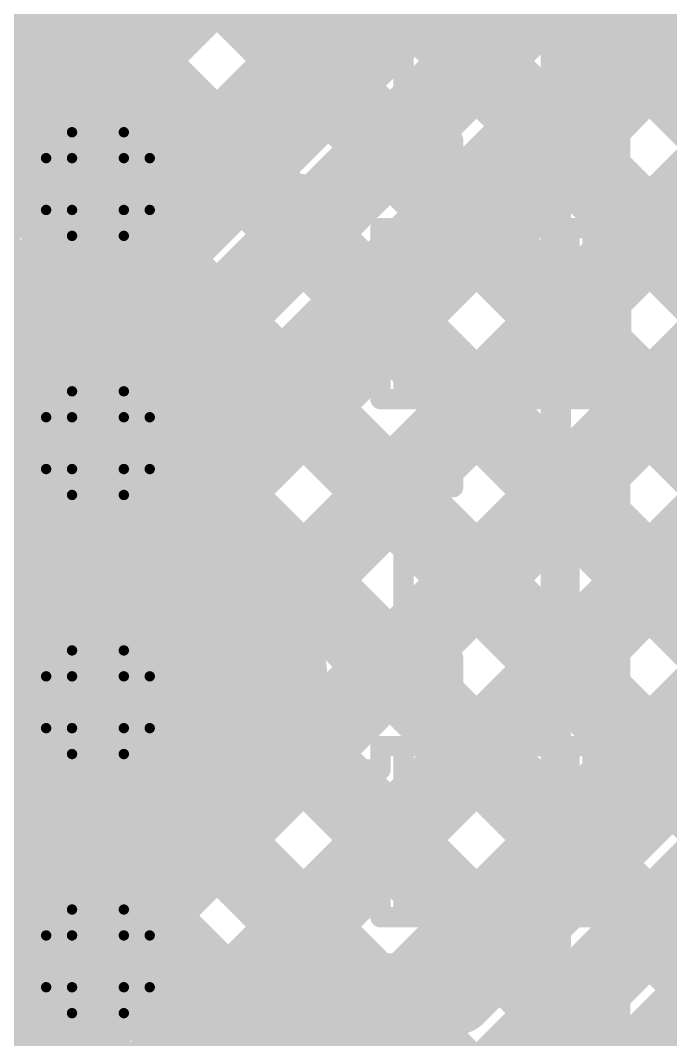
# Model space of a CAD drawing. Header units: millimetres. Extents: x 13 to 259, y -2 to 326.
# Drawn here: x 138.195 to 141.383, y 102.542 to 107.538 of the extents above; entities that cross this region are included whole.
import ezdxf

# ---------------------------------------------------------------- set-up
doc = ezdxf.new("R2010")
doc.units = ezdxf.units.MM
for name, color, linetype in [('BottomLayer', 5, 'Continuous'), ('ConnectLayer', 7, 'Continuous'), ('DrillDrawing', 1, 'Continuous'), ('Mechanical14', 56, 'Continuous'), ('Mechanical8', 56, 'Continuous'), ('MidLayer1', 16, 'Continuous'), ('MidLayer2', 76, 'Continuous'), ('MidLayer3', 90, 'Continuous'), ('MidLayer4', 156, 'Continuous'), ('MidLayer5', 130, 'Continuous'), ('MidLayer6', 216, 'Continuous'), ('MultiLayer', 9, 'Continuous'), ('TopLayer', 1, 'Continuous'), ('TopPaste', 8, 'Continuous'), ('TopSolder', 216, 'Continuous')]:
    doc.layers.add(name, color=color, linetype=linetype)

# ---------------------------------------------------------------- blocks, each defined once
blk = doc.blocks.new('SAMTEC_ASP_127797_01_185')
at = {"layer": 'Mechanical14', "const_width": 0.1}
for points in [[(-4.7752, 5.7404), (-5.3848, 5.7404)], [(-4.7752, 5.7404), (-5.3848, 5.7404)], [(-4.7752, 5.5994), (-4.7752, 5.7404)], [(-3.5052, 5.7404), (-4.1148, 5.7404)], [(-3.5052, 5.7404), (-4.1148, 5.7404)], [(-4.1148, 5.5994), (-4.1148, 5.7404)], [(-3.5052, 5.5994), (-3.5052, 5.7404)], [(-2.2352, 5.7404), (-2.8448, 5.7404)], [(-2.2352, 5.7404), (-2.8448, 5.7404)], [(-2.8448, 5.5994), (-2.8448, 5.7404)], [(-2.2352, 5.5994), (-2.2352, 5.7404)], [(-0.9652, 5.7404), (-1.5748, 5.7404)], [(-0.9652, 5.7404), (-1.5748, 5.7404)], [(-1.5748, 5.5994), (-1.5748, 5.7404)], [(-0.9652, 5.5994), (-0.9652, 5.7404)], [(0.3048, 5.7404), (-0.3048, 5.7404)], [(0.3048, 5.7404), (-0.3048, 5.7404)], [(-0.3048, 5.5994), (-0.3048, 5.7404)], [(-4.6609, 5.5994), (-4.7752, 5.5994)], [(-4.6609, 5.2438), (-4.6609, 5.5994)], [(-4.1148, 5.5994), (-4.2291, 5.5994)], [(-4.2291, 5.2438), (-4.2291, 5.5994)], [(-3.3909, 5.5994), (-3.5052, 5.5994)], [(-3.3909, 5.2438), (-3.3909, 5.5994)], [(-2.8448, 5.5994), (-2.9591, 5.5994)], [(-2.9591, 5.2438), (-2.9591, 5.5994)], [(-2.1209, 5.5994), (-2.2352, 5.5994)], [(-2.1209, 5.2438), (-2.1209, 5.5994)], [(-1.5748, 5.5994), (-1.6891, 5.5994)], [(-1.6891, 5.2438), (-1.6891, 5.5994)], [(-0.8509, 5.5994), (-0.9652, 5.5994)], [(-0.8509, 5.2438), (-0.8509, 5.5994)], [(-0.3048, 5.5994), (-0.4191, 5.5994)], [(-0.4191, 5.2438), (-0.4191, 5.5994)], [(-4.6609, 5.4864), (-5.4991, 5.4864)], [(-4.6609, 5.4864), (-5.4991, 5.4864)], [(-3.3909, 5.4864), (-4.2291, 5.4864)], [(-3.3909, 5.4864), (-4.2291, 5.4864)], [(-2.1209, 5.4864), (-2.9591, 5.4864)], [(-2.1209, 5.4864), (-2.9591, 5.4864)], [(-0.8509, 5.4864), (-1.6891, 5.4864)], [(-0.8509, 5.4864), (-1.6891, 5.4864)], [(0.4191, 5.4864), (-0.4191, 5.4864)], [(0.4191, 5.4864), (-0.4191, 5.4864)], [(-4.2291, 5.2438), (-4.6609, 5.2438)], [(-2.9591, 5.2438), (-3.3909, 5.2438)], [(-1.6891, 5.2438), (-2.1209, 5.2438)], [(-0.4191, 5.2438), (-0.8509, 5.2438)], [(-4.6609, 4.5606), (-4.6609, 4.9162)], [(-4.2291, 4.9162), (-4.6609, 4.9162)], [(-4.2291, 4.5606), (-4.2291, 4.9162)], [(-2.9591, 4.9162), (-3.3909, 4.9162)], [(-3.3909, 4.5606), (-3.3909, 4.9162)], [(-2.9591, 4.5606), (-2.9591, 4.9162)], [(-2.1209, 4.5606), (-2.1209, 4.9162)], [(-1.6891, 4.9162), (-2.1209, 4.9162)], [(-1.6891, 4.5606), (-1.6891, 4.9162)], [(-0.4191, 4.9162), (-0.8509, 4.9162)], [(-0.8509, 4.5606), (-0.8509, 4.9162)], [(-0.4191, 4.5606), (-0.4191, 4.9162)], [(-4.6609, 4.6736), (-5.4991, 4.6736)], [(-3.3909, 4.6736), (-4.2291, 4.6736)], [(-2.1209, 4.6736), (-2.9591, 4.6736)], [(-0.8509, 4.6736), (-1.6891, 4.6736)], [(0.4191, 4.6736), (-0.4191, 4.6736)], [(-4.7752, 4.4196), (-4.7752, 4.5606)], [(-4.6609, 4.5606), (-4.7752, 4.5606)], [(-4.1148, 4.5606), (-4.2291, 4.5606)], [(-4.1148, 4.4196), (-4.1148, 4.5606)], [(-3.5052, 4.4196), (-3.5052, 4.5606)], [(-3.3909, 4.5606), (-3.5052, 4.5606)], [(-2.8448, 4.5606), (-2.9591, 4.5606)], [(-2.8448, 4.4196), (-2.8448, 4.5606)], [(-2.2352, 4.4196), (-2.2352, 4.5606)], [(-2.1209, 4.5606), (-2.2352, 4.5606)], [(-1.5748, 4.5606), (-1.6891, 4.5606)], [(-1.5748, 4.4196), (-1.5748, 4.5606)], [(-0.9652, 4.4196), (-0.9652, 4.5606)], [(-0.8509, 4.5606), (-0.9652, 4.5606)], [(-0.3048, 4.5606), (-0.4191, 4.5606)], [(-0.3048, 4.4196), (-0.3048, 4.5606)], [(-4.7752, 4.4196), (-5.3848, 4.4196)], [(-3.5052, 4.4196), (-4.1148, 4.4196)], [(-2.2352, 4.4196), (-2.8448, 4.4196)], [(-0.9652, 4.4196), (-1.5748, 4.4196)], [(0.3048, 4.4196), (-0.3048, 4.4196)], [(-4.7752, 3.2004), (-5.3848, 3.2004)], [(-4.7752, 3.0594), (-4.7752, 3.2004)], [(-3.5052, 3.2004), (-4.1148, 3.2004)], [(-4.1148, 3.0594), (-4.1148, 3.2004)], [(-3.5052, 3.0594), (-3.5052, 3.2004)], [(-2.2352, 3.2004), (-2.8448, 3.2004)], [(-2.8448, 3.0594), (-2.8448, 3.2004)], [(-2.2352, 3.0594), (-2.2352, 3.2004)], [(-0.9652, 3.2004), (-1.5748, 3.2004)], [(-1.5748, 3.0594), (-1.5748, 3.2004)], [(-0.9652, 3.0594), (-0.9652, 3.2004)], [(0.3048, 3.2004), (-0.3048, 3.2004)], [(-0.3048, 3.0594), (-0.3048, 3.2004)], [(-4.6609, 3.0594), (-4.7752, 3.0594)], [(-4.6609, 2.7038), (-4.6609, 3.0594)], [(-4.1148, 3.0594), (-4.2291, 3.0594)], [(-4.2291, 2.7038), (-4.2291, 3.0594)], [(-3.3909, 3.0594), (-3.5052, 3.0594)], [(-3.3909, 2.7038), (-3.3909, 3.0594)], [(-2.8448, 3.0594), (-2.9591, 3.0594)], [(-2.9591, 2.7038), (-2.9591, 3.0594)], [(-2.1209, 3.0594), (-2.2352, 3.0594)], [(-2.1209, 2.7038), (-2.1209, 3.0594)], [(-1.5748, 3.0594), (-1.6891, 3.0594)], [(-1.6891, 2.7038), (-1.6891, 3.0594)], [(-0.8509, 3.0594), (-0.9652, 3.0594)], [(-0.8509, 2.7038), (-0.8509, 3.0594)], [(-0.3048, 3.0594), (-0.4191, 3.0594)], [(-0.4191, 2.7038), (-0.4191, 3.0594)], [(-4.6609, 2.9464), (-5.4991, 2.9464)], [(-3.3909, 2.9464), (-4.2291, 2.9464)], [(-2.1209, 2.9464), (-2.9591, 2.9464)], [(-0.8509, 2.9464), (-1.6891, 2.9464)], [(0.4191, 2.9464), (-0.4191, 2.9464)]]:
    blk.add_lwpolyline(points, dxfattribs=at)
at = {"layer": 'Mechanical14', "const_width": 0.05}
for points in [[(-4.8002, 5.7404, 1), (-4.7502, 5.7404, 1)], [(-4.8002, 5.7404, 1), (-4.7502, 5.7404, 1)], [(-4.8002, 5.7404, 1), (-4.7502, 5.7404, 1)], [(-4.1398, 5.7404, 1), (-4.0898, 5.7404, 1)], [(-4.1398, 5.7404, 1), (-4.0898, 5.7404, 1)], [(-4.1398, 5.7404, 1), (-4.0898, 5.7404, 1)], [(-3.5302, 5.7404, 1), (-3.4802, 5.7404, 1)], [(-3.5302, 5.7404, 1), (-3.4802, 5.7404, 1)], [(-3.5302, 5.7404, 1), (-3.4802, 5.7404, 1)], [(-2.8698, 5.7404, 1), (-2.8198, 5.7404, 1)], [(-2.8698, 5.7404, 1), (-2.8198, 5.7404, 1)], [(-2.8698, 5.7404, 1), (-2.8198, 5.7404, 1)], [(-2.2602, 5.7404, 1), (-2.2102, 5.7404, 1)], [(-2.2602, 5.7404, 1), (-2.2102, 5.7404, 1)], [(-2.2602, 5.7404, 1), (-2.2102, 5.7404, 1)], [(-1.5998, 5.7404, 1), (-1.5498, 5.7404, 1)], [(-1.5998, 5.7404, 1), (-1.5498, 5.7404, 1)], [(-1.5998, 5.7404, 1), (-1.5498, 5.7404, 1)], [(-0.9902, 5.7404, 1), (-0.9402, 5.7404, 1)], [(-0.9902, 5.7404, 1), (-0.9402, 5.7404, 1)], [(-0.9902, 5.7404, 1), (-0.9402, 5.7404, 1)], [(-0.3298, 5.7404, 1), (-0.2798, 5.7404, 1)], [(-0.3298, 5.7404, 1), (-0.2798, 5.7404, 1)], [(-0.3298, 5.7404, 1), (-0.2798, 5.7404, 1)], [(-4.8002, 5.5994, 1), (-4.7502, 5.5994, 1)], [(-4.8002, 5.5994, 1), (-4.7502, 5.5994, 1)], [(-4.6859, 5.5994, 1), (-4.6359, 5.5994, 1)], [(-4.6859, 5.5994, 1), (-4.6359, 5.5994, 1)], [(-4.2541, 5.5994, 1), (-4.2041, 5.5994, 1)], [(-4.2541, 5.5994, 1), (-4.2041, 5.5994, 1)], [(-4.1398, 5.5994, 1), (-4.0898, 5.5994, 1)], [(-4.1398, 5.5994, 1), (-4.0898, 5.5994, 1)], [(-3.5302, 5.5994, 1), (-3.4802, 5.5994, 1)], [(-3.5302, 5.5994, 1), (-3.4802, 5.5994, 1)], [(-3.4159, 5.5994, 1), (-3.3659, 5.5994, 1)], [(-3.4159, 5.5994, 1), (-3.3659, 5.5994, 1)], [(-2.9841, 5.5994, 1), (-2.9341, 5.5994, 1)], [(-2.9841, 5.5994, 1), (-2.9341, 5.5994, 1)], [(-2.8698, 5.5994, 1), (-2.8198, 5.5994, 1)], [(-2.8698, 5.5994, 1), (-2.8198, 5.5994, 1)], [(-2.2602, 5.5994, 1), (-2.2102, 5.5994, 1)], [(-2.2602, 5.5994, 1), (-2.2102, 5.5994, 1)], [(-2.1459, 5.5994, 1), (-2.0959, 5.5994, 1)], [(-2.1459, 5.5994, 1), (-2.0959, 5.5994, 1)], [(-1.7141, 5.5994, 1), (-1.6641, 5.5994, 1)], [(-1.7141, 5.5994, 1), (-1.6641, 5.5994, 1)], [(-1.5998, 5.5994, 1), (-1.5498, 5.5994, 1)], [(-1.5998, 5.5994, 1), (-1.5498, 5.5994, 1)], [(-0.9902, 5.5994, 1), (-0.9402, 5.5994, 1)], [(-0.9902, 5.5994, 1), (-0.9402, 5.5994, 1)], [(-0.8759, 5.5994, 1), (-0.8259, 5.5994, 1)], [(-0.8759, 5.5994, 1), (-0.8259, 5.5994, 1)], [(-0.4441, 5.5994, 1), (-0.3941, 5.5994, 1)], [(-0.4441, 5.5994, 1), (-0.3941, 5.5994, 1)], [(-0.3298, 5.5994, 1), (-0.2798, 5.5994, 1)], [(-0.3298, 5.5994, 1), (-0.2798, 5.5994, 1)], [(-4.6859, 5.4864, 1), (-4.6359, 5.4864, 1)], [(-4.6859, 5.4864, 1), (-4.6359, 5.4864, 1)], [(-4.2541, 5.4864, 1), (-4.2041, 5.4864, 1)], [(-4.2541, 5.4864, 1), (-4.2041, 5.4864, 1)], [(-3.4159, 5.4864, 1), (-3.3659, 5.4864, 1)], [(-3.4159, 5.4864, 1), (-3.3659, 5.4864, 1)], [(-2.9841, 5.4864, 1), (-2.9341, 5.4864, 1)], [(-2.9841, 5.4864, 1), (-2.9341, 5.4864, 1)], [(-2.1459, 5.4864, 1), (-2.0959, 5.4864, 1)], [(-2.1459, 5.4864, 1), (-2.0959, 5.4864, 1)], [(-1.7141, 5.4864, 1), (-1.6641, 5.4864, 1)], [(-1.7141, 5.4864, 1), (-1.6641, 5.4864, 1)], [(-0.8759, 5.4864, 1), (-0.8259, 5.4864, 1)], [(-0.8759, 5.4864, 1), (-0.8259, 5.4864, 1)], [(-0.4441, 5.4864, 1), (-0.3941, 5.4864, 1)], [(-0.4441, 5.4864, 1), (-0.3941, 5.4864, 1)], [(-4.6859, 5.2438, 1), (-4.6359, 5.2438, 1)], [(-4.6859, 5.2438, 1), (-4.6359, 5.2438, 1)], [(-4.2541, 5.2438, 1), (-4.2041, 5.2438, 1)], [(-4.2541, 5.2438, 1), (-4.2041, 5.2438, 1)], [(-3.4159, 5.2438, 1), (-3.3659, 5.2438, 1)], [(-3.4159, 5.2438, 1), (-3.3659, 5.2438, 1)], [(-2.9841, 5.2438, 1), (-2.9341, 5.2438, 1)], [(-2.9841, 5.2438, 1), (-2.9341, 5.2438, 1)], [(-2.1459, 5.2438, 1), (-2.0959, 5.2438, 1)], [(-2.1459, 5.2438, 1), (-2.0959, 5.2438, 1)], [(-1.7141, 5.2438, 1), (-1.6641, 5.2438, 1)], [(-1.7141, 5.2438, 1), (-1.6641, 5.2438, 1)], [(-0.8759, 5.2438, 1), (-0.8259, 5.2438, 1)], [(-0.8759, 5.2438, 1), (-0.8259, 5.2438, 1)], [(-0.4441, 5.2438, 1), (-0.3941, 5.2438, 1)], [(-0.4441, 5.2438, 1), (-0.3941, 5.2438, 1)], [(-4.6859, 4.9162, 1), (-4.6359, 4.9162, 1)], [(-4.6859, 4.9162, 1), (-4.6359, 4.9162, 1)], [(-4.2541, 4.9162, 1), (-4.2041, 4.9162, 1)], [(-4.2541, 4.9162, 1), (-4.2041, 4.9162, 1)], [(-3.4159, 4.9162, 1), (-3.3659, 4.9162, 1)], [(-3.4159, 4.9162, 1), (-3.3659, 4.9162, 1)], [(-2.9841, 4.9162, 1), (-2.9341, 4.9162, 1)], [(-2.9841, 4.9162, 1), (-2.9341, 4.9162, 1)], [(-2.1459, 4.9162, 1), (-2.0959, 4.9162, 1)], [(-2.1459, 4.9162, 1), (-2.0959, 4.9162, 1)], [(-1.7141, 4.9162, 1), (-1.6641, 4.9162, 1)], [(-1.7141, 4.9162, 1), (-1.6641, 4.9162, 1)], [(-0.8759, 4.9162, 1), (-0.8259, 4.9162, 1)], [(-0.8759, 4.9162, 1), (-0.8259, 4.9162, 1)], [(-0.4441, 4.9162, 1), (-0.3941, 4.9162, 1)], [(-0.4441, 4.9162, 1), (-0.3941, 4.9162, 1)], [(-4.6859, 4.6736, 1), (-4.6359, 4.6736, 1)], [(-4.2541, 4.6736, 1), (-4.2041, 4.6736, 1)], [(-3.4159, 4.6736, 1), (-3.3659, 4.6736, 1)], [(-2.9841, 4.6736, 1), (-2.9341, 4.6736, 1)], [(-2.1459, 4.6736, 1), (-2.0959, 4.6736, 1)], [(-1.7141, 4.6736, 1), (-1.6641, 4.6736, 1)], [(-0.8759, 4.6736, 1), (-0.8259, 4.6736, 1)], [(-0.4441, 4.6736, 1), (-0.3941, 4.6736, 1)], [(-4.8002, 4.5606, 1), (-4.7502, 4.5606, 1)], [(-4.8002, 4.5606, 1), (-4.7502, 4.5606, 1)], [(-4.6859, 4.5606, 1), (-4.6359, 4.5606, 1)], [(-4.6859, 4.5606, 1), (-4.6359, 4.5606, 1)], [(-4.2541, 4.5606, 1), (-4.2041, 4.5606, 1)], [(-4.2541, 4.5606, 1), (-4.2041, 4.5606, 1)], [(-4.1398, 4.5606, 1), (-4.0898, 4.5606, 1)], [(-4.1398, 4.5606, 1), (-4.0898, 4.5606, 1)], [(-3.5302, 4.5606, 1), (-3.4802, 4.5606, 1)], [(-3.5302, 4.5606, 1), (-3.4802, 4.5606, 1)], [(-3.4159, 4.5606, 1), (-3.3659, 4.5606, 1)], [(-3.4159, 4.5606, 1), (-3.3659, 4.5606, 1)], [(-2.9841, 4.5606, 1), (-2.9341, 4.5606, 1)], [(-2.9841, 4.5606, 1), (-2.9341, 4.5606, 1)], [(-2.8698, 4.5606, 1), (-2.8198, 4.5606, 1)], [(-2.8698, 4.5606, 1), (-2.8198, 4.5606, 1)], [(-2.2602, 4.5606, 1), (-2.2102, 4.5606, 1)], [(-2.2602, 4.5606, 1), (-2.2102, 4.5606, 1)], [(-2.1459, 4.5606, 1), (-2.0959, 4.5606, 1)], [(-2.1459, 4.5606, 1), (-2.0959, 4.5606, 1)], [(-1.7141, 4.5606, 1), (-1.6641, 4.5606, 1)], [(-1.7141, 4.5606, 1), (-1.6641, 4.5606, 1)], [(-1.5998, 4.5606, 1), (-1.5498, 4.5606, 1)], [(-1.5998, 4.5606, 1), (-1.5498, 4.5606, 1)], [(-0.9902, 4.5606, 1), (-0.9402, 4.5606, 1)], [(-0.9902, 4.5606, 1), (-0.9402, 4.5606, 1)], [(-0.8759, 4.5606, 1), (-0.8259, 4.5606, 1)], [(-0.8759, 4.5606, 1), (-0.8259, 4.5606, 1)], [(-0.4441, 4.5606, 1), (-0.3941, 4.5606, 1)], [(-0.4441, 4.5606, 1), (-0.3941, 4.5606, 1)], [(-0.3298, 4.5606, 1), (-0.2798, 4.5606, 1)], [(-0.3298, 4.5606, 1), (-0.2798, 4.5606, 1)], [(-4.8002, 4.4196, 1), (-4.7502, 4.4196, 1)], [(-4.8002, 4.4196, 1), (-4.7502, 4.4196, 1)], [(-4.1398, 4.4196, 1), (-4.0898, 4.4196, 1)], [(-4.1398, 4.4196, 1), (-4.0898, 4.4196, 1)], [(-3.5302, 4.4196, 1), (-3.4802, 4.4196, 1)], [(-3.5302, 4.4196, 1), (-3.4802, 4.4196, 1)], [(-2.8698, 4.4196, 1), (-2.8198, 4.4196, 1)], [(-2.8698, 4.4196, 1), (-2.8198, 4.4196, 1)], [(-2.2602, 4.4196, 1), (-2.2102, 4.4196, 1)], [(-2.2602, 4.4196, 1), (-2.2102, 4.4196, 1)], [(-1.5998, 4.4196, 1), (-1.5498, 4.4196, 1)], [(-1.5998, 4.4196, 1), (-1.5498, 4.4196, 1)], [(-0.9902, 4.4196, 1), (-0.9402, 4.4196, 1)], [(-0.9902, 4.4196, 1), (-0.9402, 4.4196, 1)], [(-0.3298, 4.4196, 1), (-0.2798, 4.4196, 1)], [(-0.3298, 4.4196, 1), (-0.2798, 4.4196, 1)], [(-4.8002, 3.2004, 1), (-4.7502, 3.2004, 1)], [(-4.8002, 3.2004, 1), (-4.7502, 3.2004, 1)], [(-4.1398, 3.2004, 1), (-4.0898, 3.2004, 1)], [(-4.1398, 3.2004, 1), (-4.0898, 3.2004, 1)], [(-3.5302, 3.2004, 1), (-3.4802, 3.2004, 1)], [(-3.5302, 3.2004, 1), (-3.4802, 3.2004, 1)], [(-2.8698, 3.2004, 1), (-2.8198, 3.2004, 1)], [(-2.8698, 3.2004, 1), (-2.8198, 3.2004, 1)], [(-2.2602, 3.2004, 1), (-2.2102, 3.2004, 1)], [(-2.2602, 3.2004, 1), (-2.2102, 3.2004, 1)], [(-1.5998, 3.2004, 1), (-1.5498, 3.2004, 1)], [(-1.5998, 3.2004, 1), (-1.5498, 3.2004, 1)], [(-0.9902, 3.2004, 1), (-0.9402, 3.2004, 1)], [(-0.9902, 3.2004, 1), (-0.9402, 3.2004, 1)], [(-0.3298, 3.2004, 1), (-0.2798, 3.2004, 1)], [(-0.3298, 3.2004, 1), (-0.2798, 3.2004, 1)], [(-4.8002, 3.0594, 1), (-4.7502, 3.0594, 1)], [(-4.8002, 3.0594, 1), (-4.7502, 3.0594, 1)], [(-4.6859, 3.0594, 1), (-4.6359, 3.0594, 1)], [(-4.6859, 3.0594, 1), (-4.6359, 3.0594, 1)], [(-4.2541, 3.0594, 1), (-4.2041, 3.0594, 1)], [(-4.2541, 3.0594, 1), (-4.2041, 3.0594, 1)], [(-4.1398, 3.0594, 1), (-4.0898, 3.0594, 1)], [(-4.1398, 3.0594, 1), (-4.0898, 3.0594, 1)], [(-3.5302, 3.0594, 1), (-3.4802, 3.0594, 1)], [(-3.5302, 3.0594, 1), (-3.4802, 3.0594, 1)], [(-3.4159, 3.0594, 1), (-3.3659, 3.0594, 1)], [(-3.4159, 3.0594, 1), (-3.3659, 3.0594, 1)], [(-2.9841, 3.0594, 1), (-2.9341, 3.0594, 1)], [(-2.9841, 3.0594, 1), (-2.9341, 3.0594, 1)], [(-2.8698, 3.0594, 1), (-2.8198, 3.0594, 1)], [(-2.8698, 3.0594, 1), (-2.8198, 3.0594, 1)], [(-2.2602, 3.0594, 1), (-2.2102, 3.0594, 1)], [(-2.2602, 3.0594, 1), (-2.2102, 3.0594, 1)], [(-2.1459, 3.0594, 1), (-2.0959, 3.0594, 1)], [(-2.1459, 3.0594, 1), (-2.0959, 3.0594, 1)], [(-1.7141, 3.0594, 1), (-1.6641, 3.0594, 1)], [(-1.7141, 3.0594, 1), (-1.6641, 3.0594, 1)], [(-1.5998, 3.0594, 1), (-1.5498, 3.0594, 1)], [(-1.5998, 3.0594, 1), (-1.5498, 3.0594, 1)], [(-0.9902, 3.0594, 1), (-0.9402, 3.0594, 1)], [(-0.9902, 3.0594, 1), (-0.9402, 3.0594, 1)], [(-0.8759, 3.0594, 1), (-0.8259, 3.0594, 1)], [(-0.8759, 3.0594, 1), (-0.8259, 3.0594, 1)], [(-0.4441, 3.0594, 1), (-0.3941, 3.0594, 1)], [(-0.4441, 3.0594, 1), (-0.3941, 3.0594, 1)], [(-0.3298, 3.0594, 1), (-0.2798, 3.0594, 1)], [(-0.3298, 3.0594, 1), (-0.2798, 3.0594, 1)], [(-4.6859, 2.9464, 1), (-4.6359, 2.9464, 1)], [(-4.2541, 2.9464, 1), (-4.2041, 2.9464, 1)], [(-3.4159, 2.9464, 1), (-3.3659, 2.9464, 1)], [(-2.9841, 2.9464, 1), (-2.9341, 2.9464, 1)], [(-2.1459, 2.9464, 1), (-2.0959, 2.9464, 1)], [(-1.7141, 2.9464, 1), (-1.6641, 2.9464, 1)], [(-0.8759, 2.9464, 1), (-0.8259, 2.9464, 1)], [(-0.4441, 2.9464, 1), (-0.3941, 2.9464, 1)]]:
    blk.add_lwpolyline(points, format="xyb", close=True, dxfattribs=at)
at = {"layer": 'Mechanical8', "const_width": 0.1}
for points in [[(-4.445, 3.175), (-4.445, 4.175)], [(-3.175, 3.175), (-3.175, 4.175)], [(-1.905, 3.175), (-1.905, 4.175)], [(-0.635, 3.175), (-0.635, 4.175)], [(-4.715, 3.175), (-5.715, 3.175)], [(-4.445, 3.175), (-5.445, 3.175)], [(-4.445, 2.175), (-4.445, 3.175)], [(-3.445, 3.175), (-4.445, 3.175)], [(-3.175, 3.175), (-4.175, 3.175)], [(-3.175, 2.175), (-3.175, 3.175)], [(-2.175, 3.175), (-3.175, 3.175)], [(-1.905, 3.175), (-2.905, 3.175)], [(-1.905, 2.175), (-1.905, 3.175)], [(-0.905, 3.175), (-1.905, 3.175)], [(-0.635, 3.175), (-1.635, 3.175)], [(-0.635, 2.175), (-0.635, 3.175)], [(0.365, 3.175), (-0.635, 3.175)], [(0.635, 3.175), (-0.365, 3.175)], [(-4.445, 1.905), (-4.445, 2.905)], [(-3.175, 1.905), (-3.175, 2.905)], [(-1.905, 1.905), (-1.905, 2.905)], [(-0.635, 1.905), (-0.635, 2.905)]]:
    blk.add_lwpolyline(points, dxfattribs=at)
at = {"layer": 'Mechanical8', "const_width": 0.05}
for points in [[(-4.47, 4.175, 1), (-4.42, 4.175, 1)], [(-3.2, 4.175, 1), (-3.15, 4.175, 1)], [(-1.93, 4.175, 1), (-1.88, 4.175, 1)], [(-0.66, 4.175, 1), (-0.61, 4.175, 1)], [(-4.74, 3.175, 1), (-4.69, 3.175, 1)], [(-4.47, 3.175, 1), (-4.42, 3.175, 1)], [(-4.47, 3.175, 1), (-4.42, 3.175, 1)], [(-4.47, 3.175, 1), (-4.42, 3.175, 1)], [(-4.47, 3.175, 1), (-4.42, 3.175, 1)], [(-4.2, 3.175, 1), (-4.15, 3.175, 1)], [(-3.47, 3.175, 1), (-3.42, 3.175, 1)], [(-3.2, 3.175, 1), (-3.15, 3.175, 1)], [(-3.2, 3.175, 1), (-3.15, 3.175, 1)], [(-3.2, 3.175, 1), (-3.15, 3.175, 1)], [(-3.2, 3.175, 1), (-3.15, 3.175, 1)], [(-2.93, 3.175, 1), (-2.88, 3.175, 1)], [(-2.2, 3.175, 1), (-2.15, 3.175, 1)], [(-1.93, 3.175, 1), (-1.88, 3.175, 1)], [(-1.93, 3.175, 1), (-1.88, 3.175, 1)], [(-1.93, 3.175, 1), (-1.88, 3.175, 1)], [(-1.93, 3.175, 1), (-1.88, 3.175, 1)], [(-1.66, 3.175, 1), (-1.61, 3.175, 1)], [(-0.93, 3.175, 1), (-0.88, 3.175, 1)], [(-0.66, 3.175, 1), (-0.61, 3.175, 1)], [(-0.66, 3.175, 1), (-0.61, 3.175, 1)], [(-0.66, 3.175, 1), (-0.61, 3.175, 1)], [(-0.66, 3.175, 1), (-0.61, 3.175, 1)], [(-0.39, 3.175, 1), (-0.34, 3.175, 1)], [(-4.47, 2.905, 1), (-4.42, 2.905, 1)], [(-3.2, 2.905, 1), (-3.15, 2.905, 1)], [(-1.93, 2.905, 1), (-1.88, 2.905, 1)], [(-0.66, 2.905, 1), (-0.61, 2.905, 1)]]:
    blk.add_lwpolyline(points, format="xyb", close=True, dxfattribs=at)
at = {"layer": 'TopLayer', "const_width": 0.32}
for points in [[(-4.605, 3.175, 1), (-4.285, 3.175, 1)], [(-3.335, 3.175, 1), (-3.015, 3.175, 1)], [(-2.065, 3.175, 1), (-1.745, 3.175, 1)], [(-0.795, 3.175, 1), (-0.475, 3.175, 1)]]:
    blk.add_lwpolyline(points, format="xyb", close=True, dxfattribs=at)
at = {"layer": 'TopPaste', "const_width": 0.32}
for points in [[(-4.605, 3.175, 1), (-4.285, 3.175, 1)], [(-3.335, 3.175, 1), (-3.015, 3.175, 1)], [(-2.065, 3.175, 1), (-1.745, 3.175, 1)], [(-0.795, 3.175, 1), (-0.475, 3.175, 1)]]:
    blk.add_lwpolyline(points, format="xyb", close=True, dxfattribs=at)
at = {"layer": 'TopSolder', "const_width": 0.4216}
for points in [[(-4.6558, 3.175, 1), (-4.2342, 3.175, 1)], [(-3.3858, 3.175, 1), (-2.9642, 3.175, 1)], [(-2.1158, 3.175, 1), (-1.6942, 3.175, 1)], [(-0.8458, 3.175, 1), (-0.4242, 3.175, 1)]]:
    blk.add_lwpolyline(points, format="xyb", close=True, dxfattribs=at)

msp = doc.modelspace()

# ---------------------------------------------------------------- linework, layer by layer
at = {"layer": 'BottomLayer', "const_width": 0.25}
for points in [[(138.4501, 106.7357, 1), (138.7, 106.7357, 1)], [(138.4501, 105.4657, 1), (138.7, 105.4657, 1)], [(138.4501, 104.1957, 1), (138.7, 104.1957, 1)], [(138.4501, 102.9257, 1), (138.7, 102.9257, 1)]]:
    msp.add_lwpolyline(points, format="xyb", close=True, dxfattribs=at)
at = {"layer": 'ConnectLayer', "const_width": 0.4}
for points in [[(137.8722, 105.6282), (147.7273, 115.4832)], [(137.8722, 105.6282), (147.7273, 115.4832)], [(137.8722, 105.6282), (146.51, 114.266)], [(139.1435, 104.3538), (147.6297, 112.8401)], [(139.1435, 104.3538), (147.6297, 112.8401)], [(137.7166, 102.0785), (148.1732, 112.535)], [(137.7166, 102.0785), (148.1732, 112.535)], [(138.9838, 105.8912), (145.5238, 112.4312)], [(138.9838, 105.8912), (145.5238, 112.4312)], [(138.9838, 105.8912), (145.5238, 112.4312)], [(139.0239, 105.0828), (146.1704, 112.2293)], [(139.0239, 105.0828), (146.1704, 112.2293)], [(139.0239, 105.0828), (146.1704, 112.2293)], [(139.1435, 104.3538), (146.51, 111.7204)], [(138.9894, 100.8057), (149.8871, 111.7033)], [(138.9894, 100.8057), (149.8871, 111.7033)], [(139.0239, 105.0828), (145.551, 111.6099)], [(133.8667, 111.3575), (149.9721, 95.2521)], [(133.8667, 111.3575), (149.9721, 95.2521)], [(134.035, 111.1891), (146.51, 98.7141)], [(135.4675, 98.9808), (147.5502, 111.0635)], [(135.4675, 98.9808), (147.5502, 111.0635)], [(137.7166, 102.0785), (146.51, 110.8719)], [(139.3812, 104.5916), (145.551, 110.7614)], [(134.0647, 96.7295), (147.7671, 110.4319)], [(134.0647, 96.7295), (147.7671, 110.4319)], [(135.4675, 98.9808), (146.51, 110.0234)], [(138.4032, 102.765), (145.551, 109.9129)], [(134.0647, 96.7295), (146.51, 109.1748)], [(137.7109, 107.1639), (139.6103, 109.0633)], [(137.7109, 107.1639), (139.6103, 109.0633)], [(137.7109, 107.1639), (139.6103, 109.0633)], [(137.8562, 109.0651), (148.1096, 98.8117)], [(137.8562, 109.0651), (148.1096, 98.8117)], [(137.8562, 109.0651), (146.51, 100.4112)], [(139.2517, 102.765), (145.551, 109.0644)], [(138.4, 106.156), (141.26, 109.016)], [(138.9498, 108.82), (150.1445, 97.6252)], [(138.9498, 108.82), (150.1445, 97.6252)], [(138.9498, 108.82), (146.51, 101.2597)], [(138.9498, 108.82), (140.1284, 107.6413)], [(138.5419, 106.0548), (141.26, 108.773)], [(138.4, 106.0292), (138.4, 108.7123)], [(137.382, 108.6908), (147.6056, 98.4671)], [(137.382, 108.6908), (147.6056, 98.4671)], [(137.382, 108.6908), (146.51, 99.5627)], [(138.4, 108.5212), (139.7042, 107.2171)], [(138.7199, 99.6877), (147.5537, 108.5215)], [(138.7199, 99.6877), (147.5537, 108.5215)], [(137.7765, 106.381), (139.7696, 108.3741)], [(137.7765, 106.381), (139.7696, 108.3741)], [(137.7765, 106.381), (139.7696, 108.3741)], [(138.4, 107.0045), (139.7696, 108.3741)], [(138.9894, 100.8057), (146.51, 108.3263)], [(139.1641, 105.4325), (142.0112, 108.2796)], [(140.3488, 108.2695), (146.994, 101.6243)], [(140.3488, 108.2695), (146.994, 101.6243)], [(140.3488, 108.2695), (146.51, 102.1082)], [(140.1002, 102.765), (145.551, 108.2158)], [(140.3265, 102.765), (145.551, 107.9896)], [(134.043, 107.787), (143.616, 98.2141)], [(134.043, 107.787), (143.616, 98.2141)], [(134.043, 107.787), (143.616, 98.2141)], [(138.4, 107.6727), (139.2799, 106.7928)], [(138.7199, 99.6877), (146.51, 107.4778)], [(141.1749, 107.4434), (143.0899, 105.5284)], [(140.8198, 102.0139), (146.05, 107.2441)], [(138.7199, 99.6877), (146.05, 107.0178)], [(140.7507, 107.0191), (142.6656, 105.1042)], [(134.0525, 106.9291), (143.6015, 97.3801)], [(134.0525, 106.9291), (143.6015, 97.3801)], [(134.0525, 106.9291), (143.6015, 97.3801)], [(138.4, 106.8241), (138.8556, 106.3686)], [(140.3264, 106.5948), (142.2413, 104.6799)], [(137.8546, 106.521), (138.3604, 106.0153)], [(137.8546, 106.521), (138.3604, 106.0153)], [(137.8546, 106.521), (138.3604, 106.0153)], [(139.9021, 106.1706), (141.8171, 104.2556)], [(139.4779, 105.7463), (141.3928, 103.8314)], [(139.1246, 105.251), (147.8818, 96.4939)], [(139.1246, 105.251), (147.8818, 96.4939)], [(139.1246, 105.251), (146.51, 97.8656)], [(139.1246, 105.251), (140.9685, 103.4071)], [(137.7548, 105.0839), (138.1053, 104.7334)], [(133.9038, 100.8112), (138.1496, 105.057)], [(133.9038, 100.8112), (138.1496, 105.057)], [(134.034, 100.9414), (138.1496, 105.057)], [(138.711, 104.7698), (138.9579, 105.0168)], [(138.711, 104.7698), (138.9579, 105.0168)], [(138.711, 104.7698), (138.9579, 105.0168)], [(138.9569, 105.0159), (139.3824, 104.5905)], [(137.6736, 105.005), (138.1143, 104.5643)], [(137.6736, 105.005), (138.1143, 104.5643)], [(137.6736, 105.005), (138.1143, 104.5643)], [(137.6736, 105.005), (138.1143, 104.5643)], [(138.647, 104.8801), (138.7771, 104.75)], [(138.647, 104.8801), (138.7771, 104.75)], [(138.647, 104.8801), (138.7771, 104.75)], [(138.1353, 104.7062), (138.1947, 104.6468)], [(139.1294, 104.3977), (147.5382, 95.9889)], [(139.1294, 104.3977), (147.5382, 95.9889)], [(139.1294, 104.3977), (146.51, 97.0171)], [(139.5, 104.0843), (139.5, 104.3071)], [(133.9439, 100.0028), (138.0009, 104.0598)], [(133.9439, 100.0028), (138.0009, 104.0598)], [(133.9781, 100.037), (138.0009, 104.0598)], [(139.4964, 104.0307), (140.5443, 102.9828)], [(139.0448, 103.4634), (139.3824, 103.801)], [(138.9436, 103.735), (143.8501, 98.8285)], [(138.9436, 103.735), (143.8501, 98.8285)], [(138.9436, 103.735), (143.8501, 98.8285)], [(134.0635, 99.2738), (138.4169, 103.6273)], [(134.0635, 99.2738), (138.4169, 103.6273)], [(134.0635, 99.2738), (138.4169, 103.6273)], [(139.13, 103.5486), (139.9136, 102.765)], [(138.3436, 102.765), (139.0148, 103.4362)], [(138.7043, 103.1257), (139.0651, 102.765)], [(138.3436, 102.765), (140.3265, 102.765)], [(141.1665, 102.3606), (146.05, 97.4771)]]:
    msp.add_lwpolyline(points, dxfattribs=at)
at = {"layer": 'ConnectLayer'}
for points, const_width in [([(138.3, 107.6727, 1), (138.5, 107.6727, 1)], 0.2), ([(140.0284, 107.6413, 1), (140.2284, 107.6413, 1)], 0.2), ([(141.0749, 107.4434, 1), (141.2749, 107.4434, 1)], 0.2), ([(139.6042, 107.2171, 1), (139.8042, 107.2171, 1)], 0.2), ([(140.6507, 107.0191, 1), (140.8507, 107.0191, 1)], 0.2), ([(138.3, 107.0045, 1), (138.5, 107.0045, 1)], 0.2), ([(138.3, 106.8241, 1), (138.5, 106.8241, 1)], 0.2), ([(139.1799, 106.7928, 1), (139.3799, 106.7928, 1)], 0.2), ([(140.2264, 106.5948, 1), (140.4264, 106.5948, 1)], 0.2), ([(138.7556, 106.3686, 1), (138.9556, 106.3686, 1)], 0.2), ([(139.8021, 106.1706, 1), (140.0021, 106.1706, 1)], 0.2), ([(138.3, 106.156, 1), (138.5, 106.156, 1)], 0.2), ([(139.165, 105.4657, 1), (137.9851, 105.4657, 1)], 0.4), ([(139.165, 105.4657, 1), (137.9851, 105.4657, 1)], 0.4), ([(139.165, 105.4657, 1), (137.9851, 105.4657, 1)], 0.4), ([(138.2604, 106.0153, 1), (138.4604, 106.0153, 1)], 0.2), ([(138.2604, 106.0153, 1), (138.4604, 106.0153, 1)], 0.2), ([(138.2604, 106.0153, 1), (138.4604, 106.0153, 1)], 0.2), ([(138.3, 106.0292, 1), (138.5, 106.0292, 1)], 0.2), ([(138.3, 106.0292, 1), (138.5, 106.0292, 1)], 0.2), ([(138.4419, 106.0548, 1), (138.6419, 106.0548, 1)], 0.2), ([(138.4419, 106.0548, 1), (138.6419, 106.0548, 1)], 0.2), ([(138.8838, 105.8912, 1), (139.0838, 105.8912, 1)], 0.2), ([(138.8838, 105.8912, 1), (139.0838, 105.8912, 1)], 0.2), ([(138.8838, 105.8912, 1), (139.0838, 105.8912, 1)], 0.2), ([(139.3779, 105.7463, 1), (139.5779, 105.7463, 1)], 0.2), ([(139.065, 105.4657, 1), (139.265, 105.4657, 1)], 0.2), ([(139.065, 105.4657, 1), (139.265, 105.4657, 1)], 0.2), ([(139.065, 105.4657, 1), (139.265, 105.4657, 1)], 0.2), ([(139.0641, 105.4325, 1), (139.2641, 105.4325, 1)], 0.2), ([(139.0641, 105.4325, 1), (139.2641, 105.4325, 1)], 0.2), ([(139.0246, 105.251, 1), (139.2246, 105.251, 1)], 0.2), ([(139.0246, 105.251, 1), (139.2246, 105.251, 1)], 0.2), ([(139.0246, 105.251, 1), (139.2246, 105.251, 1)], 0.2), ([(139.0246, 105.251, 1), (139.2246, 105.251, 1)], 0.2), ([(138.9239, 105.0828, 1), (139.1239, 105.0828, 1)], 0.2), ([(138.9239, 105.0828, 1), (139.1239, 105.0828, 1)], 0.2), ([(138.9239, 105.0828, 1), (139.1239, 105.0828, 1)], 0.2), ([(138.9239, 105.0828, 1), (139.1239, 105.0828, 1)], 0.2), ([(138.0496, 105.057, 1), (138.2496, 105.057, 1)], 0.2), ([(138.0496, 105.057, 1), (138.2496, 105.057, 1)], 0.2), ([(138.0496, 105.057, 1), (138.2496, 105.057, 1)], 0.2), ([(138.8569, 105.0159, 1), (139.0569, 105.0159, 1)], 0.2), ([(138.8569, 105.0159, 1), (139.0569, 105.0159, 1)], 0.2), ([(138.8579, 105.0168, 1), (139.0579, 105.0168, 1)], 0.2), ([(138.8579, 105.0168, 1), (139.0579, 105.0168, 1)], 0.2), ([(138.8579, 105.0168, 1), (139.0579, 105.0168, 1)], 0.2), ([(138.547, 104.8801, 1), (138.747, 104.8801, 1)], 0.2), ([(138.547, 104.8801, 1), (138.747, 104.8801, 1)], 0.2), ([(138.547, 104.8801, 1), (138.747, 104.8801, 1)], 0.2), ([(139.165, 104.1957, 1), (137.9851, 104.1957, 1)], 0.4), ([(139.165, 104.1957, 1), (137.9851, 104.1957, 1)], 0.4), ([(139.165, 104.1957, 1), (137.9851, 104.1957, 1)], 0.4), ([(138.611, 104.7698, 1), (138.811, 104.7698, 1)], 0.2), ([(138.611, 104.7698, 1), (138.811, 104.7698, 1)], 0.2), ([(138.611, 104.7698, 1), (138.811, 104.7698, 1)], 0.2), ([(138.0053, 104.7334, 1), (138.2053, 104.7334, 1)], 0.2), ([(138.6771, 104.75, 1), (138.8771, 104.75, 1)], 0.2), ([(138.6771, 104.75, 1), (138.8771, 104.75, 1)], 0.2), ([(138.6771, 104.75, 1), (138.8771, 104.75, 1)], 0.2), ([(138.0353, 104.7062, 1), (138.2353, 104.7062, 1)], 0.2), ([(138.0947, 104.6468, 1), (138.2947, 104.6468, 1)], 0.2), ([(138.0947, 104.6468, 1), (138.2947, 104.6468, 1)], 0.2), ([(139.2812, 104.5916, 1), (139.4812, 104.5916, 1)], 0.2), ([(139.2824, 104.5905, 1), (139.4824, 104.5905, 1)], 0.2), ([(139.2824, 104.5905, 1), (139.4824, 104.5905, 1)], 0.2), ([(139.2829, 104.59, 1), (139.4829, 104.59, 1)], 0.2), ([(138.0143, 104.5643, 1), (138.2143, 104.5643, 1)], 0.2), ([(138.0143, 104.5643, 1), (138.2143, 104.5643, 1)], 0.2), ([(138.0143, 104.5643, 1), (138.2143, 104.5643, 1)], 0.2), ([(138.0143, 104.5643, 1), (138.2143, 104.5643, 1)], 0.2), ([(139.0294, 104.3977, 1), (139.2294, 104.3977, 1)], 0.2), ([(139.0294, 104.3977, 1), (139.2294, 104.3977, 1)], 0.2), ([(139.0294, 104.3977, 1), (139.2294, 104.3977, 1)], 0.2), ([(139.0435, 104.3538, 1), (139.2435, 104.3538, 1)], 0.2), ([(139.0435, 104.3538, 1), (139.2435, 104.3538, 1)], 0.2), ([(139.0435, 104.3538, 1), (139.2435, 104.3538, 1)], 0.2), ([(139.4, 104.3071, 1), (139.6, 104.3071, 1)], 0.2), ([(139.4, 104.3071, 1), (139.6, 104.3071, 1)], 0.2), ([(139.4, 104.3071, 1), (139.6, 104.3071, 1)], 0.2), ([(139.065, 104.1957, 1), (139.265, 104.1957, 1)], 0.2), ([(139.065, 104.1957, 1), (139.265, 104.1957, 1)], 0.2), ([(139.065, 104.1957, 1), (139.265, 104.1957, 1)], 0.2), ([(139.4, 104.0843, 1), (139.6, 104.0843, 1)], 0.2), ([(139.4, 104.0843, 1), (139.6, 104.0843, 1)], 0.2), ([(139.4, 104.0843, 1), (139.6, 104.0843, 1)], 0.2), ([(137.9009, 104.0598, 1), (138.1009, 104.0598, 1)], 0.2), ([(137.9009, 104.0598, 1), (138.1009, 104.0598, 1)], 0.2), ([(137.9009, 104.0598, 1), (138.1009, 104.0598, 1)], 0.2), ([(139.3964, 104.0307, 1), (139.5964, 104.0307, 1)], 0.2), ([(141.2928, 103.8314, 1), (141.4928, 103.8314, 1)], 0.2), ([(139.2824, 103.801, 1), (139.4824, 103.801, 1)], 0.2), ([(139.2824, 103.801, 1), (139.4824, 103.801, 1)], 0.2), ([(139.2829, 103.8015, 1), (139.4829, 103.8015, 1)], 0.2), ([(138.8436, 103.735, 1), (139.0436, 103.735, 1)], 0.2), ([(138.8436, 103.735, 1), (139.0436, 103.735, 1)], 0.2), ([(138.8436, 103.735, 1), (139.0436, 103.735, 1)], 0.2), ([(138.3169, 103.6273, 1), (138.5169, 103.6273, 1)], 0.2), ([(138.3169, 103.6273, 1), (138.5169, 103.6273, 1)], 0.2), ([(138.3169, 103.6273, 1), (138.5169, 103.6273, 1)], 0.2), ([(139.03, 103.5486, 1), (139.23, 103.5486, 1)], 0.2), ([(138.9148, 103.4362, 1), (139.1148, 103.4362, 1)], 0.2), ([(138.9448, 103.4634, 1), (139.1448, 103.4634, 1)], 0.2), ([(140.8685, 103.4071, 1), (141.0685, 103.4071, 1)], 0.2), ([(138.6043, 103.1257, 1), (138.8043, 103.1257, 1)], 0.2), ([(140.4443, 102.9828, 1), (140.6443, 102.9828, 1)], 0.2), ([(138.2436, 102.765, 1), (138.4436, 102.765, 1)], 0.2), ([(138.2436, 102.765, 1), (138.4436, 102.765, 1)], 0.2), ([(138.3032, 102.765, 1), (138.5032, 102.765, 1)], 0.2), ([(138.9651, 102.765, 1), (139.1651, 102.765, 1)], 0.2), ([(139.1517, 102.765, 1), (139.3517, 102.765, 1)], 0.2), ([(139.8136, 102.765, 1), (140.0136, 102.765, 1)], 0.2), ([(140.0002, 102.765, 1), (140.2002, 102.765, 1)], 0.2), ([(140.2265, 102.765, 1), (140.4265, 102.765, 1)], 0.2), ([(140.2265, 102.765, 1), (140.4265, 102.765, 1)], 0.2), ([(141.0665, 102.3606, 1), (141.2665, 102.3606, 1)], 0.2)]:
    msp.add_lwpolyline(points, format="xyb", close=True, dxfattribs=dict(at, const_width=const_width))
at = {"layer": 'ConnectLayer', "const_width": 0.4}
for points in [[(138.4, 106.0292, -0.061293), (138.5419, 106.0548)], [(139.1641, 105.4325, -0.205473), (138.9569, 105.0159)], [(137.9851, 104.1926, -0.222436), (138.1947, 104.6468)], [(139.3824, 104.5905, -0.199374), (139.5, 104.3071)], [(139.3829, 104.59, -0.198912), (139.5, 104.3071)], [(139.5, 104.0843, -0.199374), (139.3824, 103.801)], [(139.5, 104.0843, -0.198912), (139.3829, 103.8015)]]:
    msp.add_lwpolyline(points, format="xyb", dxfattribs=at)
at = {"layer": 'DrillDrawing', "const_width": 0.0508}
for points in [[(138.448, 106.8627), (138.448, 106.9897)], [(138.448, 106.9897), (138.702, 106.9897)], [(138.702, 106.8627), (138.702, 106.9897)], [(138.321, 106.6087), (138.321, 106.8627)], [(138.321, 106.8627), (138.448, 106.8627)], [(138.702, 106.8627), (138.829, 106.8627)], [(138.829, 106.6087), (138.829, 106.8627)], [(138.321, 106.6087), (138.448, 106.6087)], [(138.448, 106.4817), (138.448, 106.6087)], [(138.702, 106.6087), (138.829, 106.6087)], [(138.702, 106.4817), (138.702, 106.6087)], [(138.448, 106.4817), (138.702, 106.4817)], [(138.448, 105.5927), (138.448, 105.7197)], [(138.448, 105.7197), (138.702, 105.7197)], [(138.702, 105.5927), (138.702, 105.7197)], [(138.321, 105.3387), (138.321, 105.5927)], [(138.321, 105.5927), (138.448, 105.5927)], [(138.702, 105.5927), (138.829, 105.5927)], [(138.829, 105.3387), (138.829, 105.5927)], [(138.321, 105.3387), (138.448, 105.3387)], [(138.448, 105.2117), (138.448, 105.3387)], [(138.702, 105.3387), (138.829, 105.3387)], [(138.702, 105.2117), (138.702, 105.3387)], [(138.448, 105.2117), (138.702, 105.2117)], [(138.448, 104.3227), (138.448, 104.4497)], [(138.448, 104.4497), (138.702, 104.4497)], [(138.702, 104.3227), (138.702, 104.4497)], [(138.321, 104.0687), (138.321, 104.3227)], [(138.321, 104.3227), (138.448, 104.3227)], [(138.702, 104.3227), (138.829, 104.3227)], [(138.829, 104.0687), (138.829, 104.3227)], [(138.321, 104.0687), (138.448, 104.0687)], [(138.448, 103.9417), (138.448, 104.0687)], [(138.702, 104.0687), (138.829, 104.0687)], [(138.702, 103.9417), (138.702, 104.0687)], [(138.448, 103.9417), (138.702, 103.9417)], [(138.448, 103.0527), (138.448, 103.1797)], [(138.448, 103.1797), (138.702, 103.1797)], [(138.702, 103.0527), (138.702, 103.1797)], [(138.321, 102.7987), (138.321, 103.0527)], [(138.321, 103.0527), (138.448, 103.0527)], [(138.702, 103.0527), (138.829, 103.0527)], [(138.829, 102.7987), (138.829, 103.0527)], [(138.321, 102.7987), (138.448, 102.7987)], [(138.448, 102.6717), (138.448, 102.7987)], [(138.702, 102.7987), (138.829, 102.7987)], [(138.702, 102.6717), (138.702, 102.7987)], [(138.448, 102.6717), (138.702, 102.6717)]]:
    msp.add_lwpolyline(points, dxfattribs=at)
at = {"layer": 'DrillDrawing', "const_width": 0.0254}
for points in [[(138.4353, 106.9897, 1), (138.4607, 106.9897, 1)], [(138.4353, 106.9897, 1), (138.4607, 106.9897, 1)], [(138.6893, 106.9897, 1), (138.7147, 106.9897, 1)], [(138.6893, 106.9897, 1), (138.7147, 106.9897, 1)], [(138.3083, 106.8627, 1), (138.3337, 106.8627, 1)], [(138.3083, 106.8627, 1), (138.3337, 106.8627, 1)], [(138.4353, 106.8627, 1), (138.4607, 106.8627, 1)], [(138.4353, 106.8627, 1), (138.4607, 106.8627, 1)], [(138.6893, 106.8627, 1), (138.7147, 106.8627, 1)], [(138.6893, 106.8627, 1), (138.7147, 106.8627, 1)], [(138.8163, 106.8627, 1), (138.8417, 106.8627, 1)], [(138.8163, 106.8627, 1), (138.8417, 106.8627, 1)], [(138.3083, 106.6087, 1), (138.3337, 106.6087, 1)], [(138.3083, 106.6087, 1), (138.3337, 106.6087, 1)], [(138.4353, 106.6087, 1), (138.4607, 106.6087, 1)], [(138.4353, 106.6087, 1), (138.4607, 106.6087, 1)], [(138.6893, 106.6087, 1), (138.7147, 106.6087, 1)], [(138.6893, 106.6087, 1), (138.7147, 106.6087, 1)], [(138.8163, 106.6087, 1), (138.8417, 106.6087, 1)], [(138.8163, 106.6087, 1), (138.8417, 106.6087, 1)], [(138.4353, 106.4817, 1), (138.4607, 106.4817, 1)], [(138.4353, 106.4817, 1), (138.4607, 106.4817, 1)], [(138.6893, 106.4817, 1), (138.7147, 106.4817, 1)], [(138.6893, 106.4817, 1), (138.7147, 106.4817, 1)], [(138.4353, 105.7197, 1), (138.4607, 105.7197, 1)], [(138.4353, 105.7197, 1), (138.4607, 105.7197, 1)], [(138.6893, 105.7197, 1), (138.7147, 105.7197, 1)], [(138.6893, 105.7197, 1), (138.7147, 105.7197, 1)], [(138.3083, 105.5927, 1), (138.3337, 105.5927, 1)], [(138.3083, 105.5927, 1), (138.3337, 105.5927, 1)], [(138.4353, 105.5927, 1), (138.4607, 105.5927, 1)], [(138.4353, 105.5927, 1), (138.4607, 105.5927, 1)], [(138.6893, 105.5927, 1), (138.7147, 105.5927, 1)], [(138.6893, 105.5927, 1), (138.7147, 105.5927, 1)], [(138.8163, 105.5927, 1), (138.8417, 105.5927, 1)], [(138.8163, 105.5927, 1), (138.8417, 105.5927, 1)], [(138.3083, 105.3387, 1), (138.3337, 105.3387, 1)], [(138.3083, 105.3387, 1), (138.3337, 105.3387, 1)], [(138.4353, 105.3387, 1), (138.4607, 105.3387, 1)], [(138.4353, 105.3387, 1), (138.4607, 105.3387, 1)], [(138.6893, 105.3387, 1), (138.7147, 105.3387, 1)], [(138.6893, 105.3387, 1), (138.7147, 105.3387, 1)], [(138.8163, 105.3387, 1), (138.8417, 105.3387, 1)], [(138.8163, 105.3387, 1), (138.8417, 105.3387, 1)], [(138.4353, 105.2117, 1), (138.4607, 105.2117, 1)], [(138.4353, 105.2117, 1), (138.4607, 105.2117, 1)], [(138.6893, 105.2117, 1), (138.7147, 105.2117, 1)], [(138.6893, 105.2117, 1), (138.7147, 105.2117, 1)], [(138.4353, 104.4497, 1), (138.4607, 104.4497, 1)], [(138.4353, 104.4497, 1), (138.4607, 104.4497, 1)], [(138.6893, 104.4497, 1), (138.7147, 104.4497, 1)], [(138.6893, 104.4497, 1), (138.7147, 104.4497, 1)], [(138.3083, 104.3227, 1), (138.3337, 104.3227, 1)], [(138.3083, 104.3227, 1), (138.3337, 104.3227, 1)], [(138.4353, 104.3227, 1), (138.4607, 104.3227, 1)], [(138.4353, 104.3227, 1), (138.4607, 104.3227, 1)], [(138.6893, 104.3227, 1), (138.7147, 104.3227, 1)], [(138.6893, 104.3227, 1), (138.7147, 104.3227, 1)], [(138.8163, 104.3227, 1), (138.8417, 104.3227, 1)], [(138.8163, 104.3227, 1), (138.8417, 104.3227, 1)], [(138.3083, 104.0687, 1), (138.3337, 104.0687, 1)], [(138.3083, 104.0687, 1), (138.3337, 104.0687, 1)], [(138.4353, 104.0687, 1), (138.4607, 104.0687, 1)], [(138.4353, 104.0687, 1), (138.4607, 104.0687, 1)], [(138.6893, 104.0687, 1), (138.7147, 104.0687, 1)], [(138.6893, 104.0687, 1), (138.7147, 104.0687, 1)], [(138.8163, 104.0687, 1), (138.8417, 104.0687, 1)], [(138.8163, 104.0687, 1), (138.8417, 104.0687, 1)], [(138.4353, 103.9417, 1), (138.4607, 103.9417, 1)], [(138.4353, 103.9417, 1), (138.4607, 103.9417, 1)], [(138.6893, 103.9417, 1), (138.7147, 103.9417, 1)], [(138.6893, 103.9417, 1), (138.7147, 103.9417, 1)], [(138.4353, 103.1797, 1), (138.4607, 103.1797, 1)], [(138.4353, 103.1797, 1), (138.4607, 103.1797, 1)], [(138.6893, 103.1797, 1), (138.7147, 103.1797, 1)], [(138.6893, 103.1797, 1), (138.7147, 103.1797, 1)], [(138.3083, 103.0527, 1), (138.3337, 103.0527, 1)], [(138.3083, 103.0527, 1), (138.3337, 103.0527, 1)], [(138.4353, 103.0527, 1), (138.4607, 103.0527, 1)], [(138.4353, 103.0527, 1), (138.4607, 103.0527, 1)], [(138.6893, 103.0527, 1), (138.7147, 103.0527, 1)], [(138.6893, 103.0527, 1), (138.7147, 103.0527, 1)], [(138.8163, 103.0527, 1), (138.8417, 103.0527, 1)], [(138.8163, 103.0527, 1), (138.8417, 103.0527, 1)], [(138.3083, 102.7987, 1), (138.3337, 102.7987, 1)], [(138.3083, 102.7987, 1), (138.3337, 102.7987, 1)], [(138.4353, 102.7987, 1), (138.4607, 102.7987, 1)], [(138.4353, 102.7987, 1), (138.4607, 102.7987, 1)], [(138.6893, 102.7987, 1), (138.7147, 102.7987, 1)], [(138.6893, 102.7987, 1), (138.7147, 102.7987, 1)], [(138.8163, 102.7987, 1), (138.8417, 102.7987, 1)], [(138.8163, 102.7987, 1), (138.8417, 102.7987, 1)], [(138.4353, 102.6717, 1), (138.4607, 102.6717, 1)], [(138.4353, 102.6717, 1), (138.4607, 102.6717, 1)], [(138.6893, 102.6717, 1), (138.7147, 102.6717, 1)], [(138.6893, 102.6717, 1), (138.7147, 102.6717, 1)]]:
    msp.add_lwpolyline(points, format="xyb", close=True, dxfattribs=at)
at = {"layer": 'MidLayer1', "const_width": 0.25}
for points in [[(138.4501, 106.7357, 1), (138.7, 106.7357, 1)], [(138.4501, 105.4657, 1), (138.7, 105.4657, 1)], [(138.4501, 104.1957, 1), (138.7, 104.1957, 1)], [(138.4501, 102.9257, 1), (138.7, 102.9257, 1)]]:
    msp.add_lwpolyline(points, format="xyb", close=True, dxfattribs=at)
at = {"layer": 'MidLayer2', "const_width": 0.25}
for points in [[(138.4501, 106.7357, 1), (138.7, 106.7357, 1)], [(138.4501, 105.4657, 1), (138.7, 105.4657, 1)], [(138.4501, 104.1957, 1), (138.7, 104.1957, 1)], [(138.4501, 102.9257, 1), (138.7, 102.9257, 1)]]:
    msp.add_lwpolyline(points, format="xyb", close=True, dxfattribs=at)
at = {"layer": 'MidLayer3'}
for points, const_width in [([(138.575, 105.4657), (141.7, 108.5907)], 0.2), ([(140.5087, 102.325), (145.991, 107.8073)], 0.2), ([(138, 105.4043), (138.3887, 105.0157)], 0.12), ([(138.3887, 105.0157), (138.3914, 105.0157)], 0.12), ([(138.3914, 105.0157), (139.1, 104.3071)], 0.12), ([(139.1, 104.0843), (139.1, 104.3071)], 0.12), ([(137.6293, 103.25), (138.575, 104.1957)], 0.15), ([(138.7614, 103.7457), (139.1, 104.0843)], 0.12), ([(136.075, 101.0621), (138.7587, 103.7457)], 0.12), ([(138.7587, 103.7457), (138.7614, 103.7457)], 0.12)]:
    msp.add_lwpolyline(points, dxfattribs=dict(at, const_width=const_width))
for points, const_width in [([(138.4501, 106.7357, 1), (138.7, 106.7357, 1)], 0.25), ([(138.4501, 105.4657, 1), (138.7, 105.4657, 1)], 0.25), ([(138.525, 105.4657, 1), (138.625, 105.4657, 1)], 0.1), ([(138.3587, 105.0157, 1), (138.4187, 105.0157, 1)], 0.06), ([(138.3587, 105.0157, 1), (138.4187, 105.0157, 1)], 0.06), ([(138.3614, 105.0157, 1), (138.4214, 105.0157, 1)], 0.06), ([(138.3614, 105.0157, 1), (138.4214, 105.0157, 1)], 0.06), ([(138.4501, 104.1957, 1), (138.7, 104.1957, 1)], 0.25), ([(139.07, 104.3071, 1), (139.13, 104.3071, 1)], 0.06), ([(139.07, 104.3071, 1), (139.13, 104.3071, 1)], 0.06), ([(138.5375, 104.1957, 1), (138.6125, 104.1957, 1)], 0.075), ([(139.07, 104.0843, 1), (139.13, 104.0843, 1)], 0.06), ([(139.07, 104.0843, 1), (139.13, 104.0843, 1)], 0.06), ([(138.7287, 103.7457, 1), (138.7887, 103.7457, 1)], 0.06), ([(138.7287, 103.7457, 1), (138.7887, 103.7457, 1)], 0.06), ([(138.7314, 103.7457, 1), (138.7914, 103.7457, 1)], 0.06), ([(138.7314, 103.7457, 1), (138.7914, 103.7457, 1)], 0.06), ([(138.4501, 102.9257, 1), (138.7, 102.9257, 1)], 0.25)]:
    msp.add_lwpolyline(points, format="xyb", close=True, dxfattribs=dict(at, const_width=const_width))
at = {"layer": 'MidLayer4'}
for points, const_width in [([(141.11, 97.2049), (141.11, 111.4001)], 0.15), ([(140.82, 97.0848), (140.82, 111.28)], 0.15), ([(138.725, 107.4), (140.15, 108.825)], 0.2), ([(137.9693, 107.4), (138.725, 107.4)], 0.2), ([(132.8343, 106.075), (138.8518, 106.075)], 0.15), ([(138.8518, 106.075), (139.325, 105.6018)], 0.15), ([(139.325, 104.9457), (139.325, 105.6018)], 0.15), ([(138.575, 104.1957), (139.325, 104.9457)], 0.15), ([(138.1251, 104.0093), (138.4387, 103.6957)], 0.12), ([(137.8051, 103.8768), (138.3061, 103.3757)], 0.12), ([(138.4387, 103.6957), (138.894, 103.6957)], 0.12), ([(138.894, 103.6957), (139.9608, 102.6289)], 0.12), ([(138.3061, 103.3757), (138.7614, 103.3757)], 0.12), ([(138.7614, 103.3757), (139.6408, 102.4964)], 0.12), ([(139.9608, 102.2668), (139.9608, 102.6289)], 0.12), ([(139.6408, 102.3994), (139.6408, 102.4964)], 0.12)]:
    msp.add_lwpolyline(points, dxfattribs=dict(at, const_width=const_width))
for points, const_width in [([(138.675, 107.4, 1), (138.775, 107.4, 1)], 0.1), ([(138.675, 107.4, 1), (138.775, 107.4, 1)], 0.1), ([(138.4501, 106.7357, 1), (138.7, 106.7357, 1)], 0.25), ([(138.8143, 106.075, 1), (138.8893, 106.075, 1)], 0.075), ([(138.8143, 106.075, 1), (138.8893, 106.075, 1)], 0.075), ([(138.4501, 105.4657, 1), (138.7, 105.4657, 1)], 0.25), ([(139.2875, 105.6018, 1), (139.3625, 105.6018, 1)], 0.075), ([(139.2875, 105.6018, 1), (139.3625, 105.6018, 1)], 0.075), ([(139.2875, 104.9457, 1), (139.3625, 104.9457, 1)], 0.075), ([(139.2875, 104.9457, 1), (139.3625, 104.9457, 1)], 0.075), ([(138.4501, 104.1957, 1), (138.7, 104.1957, 1)], 0.25), ([(138.5375, 104.1957, 1), (138.6125, 104.1957, 1)], 0.075), ([(138.4087, 103.6957, 1), (138.4687, 103.6957, 1)], 0.06), ([(138.4087, 103.6957, 1), (138.4687, 103.6957, 1)], 0.06), ([(138.864, 103.6957, 1), (138.924, 103.6957, 1)], 0.06), ([(138.864, 103.6957, 1), (138.924, 103.6957, 1)], 0.06), ([(138.2761, 103.3757, 1), (138.3361, 103.3757, 1)], 0.06), ([(138.2761, 103.3757, 1), (138.3361, 103.3757, 1)], 0.06), ([(138.7314, 103.3757, 1), (138.7914, 103.3757, 1)], 0.06), ([(138.7314, 103.3757, 1), (138.7914, 103.3757, 1)], 0.06), ([(138.4501, 102.9257, 1), (138.7, 102.9257, 1)], 0.25), ([(139.9308, 102.6289, 1), (139.9908, 102.6289, 1)], 0.06), ([(139.9308, 102.6289, 1), (139.9908, 102.6289, 1)], 0.06), ([(139.6108, 102.4964, 1), (139.6708, 102.4964, 1)], 0.06), ([(139.6108, 102.4964, 1), (139.6708, 102.4964, 1)], 0.06)]:
    msp.add_lwpolyline(points, format="xyb", close=True, dxfattribs=dict(at, const_width=const_width))
at = {"layer": 'MidLayer5', "const_width": 0.25}
for points in [[(138.4501, 106.7357, 1), (138.7, 106.7357, 1)], [(138.4501, 105.4657, 1), (138.7, 105.4657, 1)], [(138.4501, 104.1957, 1), (138.7, 104.1957, 1)], [(138.4501, 102.9257, 1), (138.7, 102.9257, 1)]]:
    msp.add_lwpolyline(points, format="xyb", close=True, dxfattribs=at)
at = {"layer": 'MidLayer6', "const_width": 0.25}
for points in [[(138.4501, 106.7357, 1), (138.7, 106.7357, 1)], [(138.4501, 105.4657, 1), (138.7, 105.4657, 1)], [(138.4501, 104.1957, 1), (138.7, 104.1957, 1)], [(138.4501, 102.9257, 1), (138.7, 102.9257, 1)]]:
    msp.add_lwpolyline(points, format="xyb", close=True, dxfattribs=at)
at = {"layer": 'MultiLayer', "const_width": 0.25}
for points in [[(138.4501, 106.7357, 1), (138.7, 106.7357, 1)], [(138.4501, 105.4657, 1), (138.7, 105.4657, 1)], [(138.4501, 104.1957, 1), (138.7, 104.1957, 1)], [(138.4501, 102.9257, 1), (138.7, 102.9257, 1)]]:
    msp.add_lwpolyline(points, format="xyb", close=True, dxfattribs=at)
at = {"layer": 'TopLayer', "const_width": 0.25}
for points in [[(138.4501, 106.7357, 1), (138.7, 106.7357, 1)], [(138.4501, 105.4657, 1), (138.7, 105.4657, 1)], [(138.4501, 104.1957, 1), (138.7, 104.1957, 1)], [(138.4501, 102.9257, 1), (138.7, 102.9257, 1)]]:
    msp.add_lwpolyline(points, format="xyb", close=True, dxfattribs=at)

# ---------------------------------------------------------------- block references
at = {"rotation": 270}
msp.add_blockref('SAMTEC_ASP_127797_01_185', (135.4, 102.2907), dxfattribs=at)

doc.saveas('drawing.dxf')
